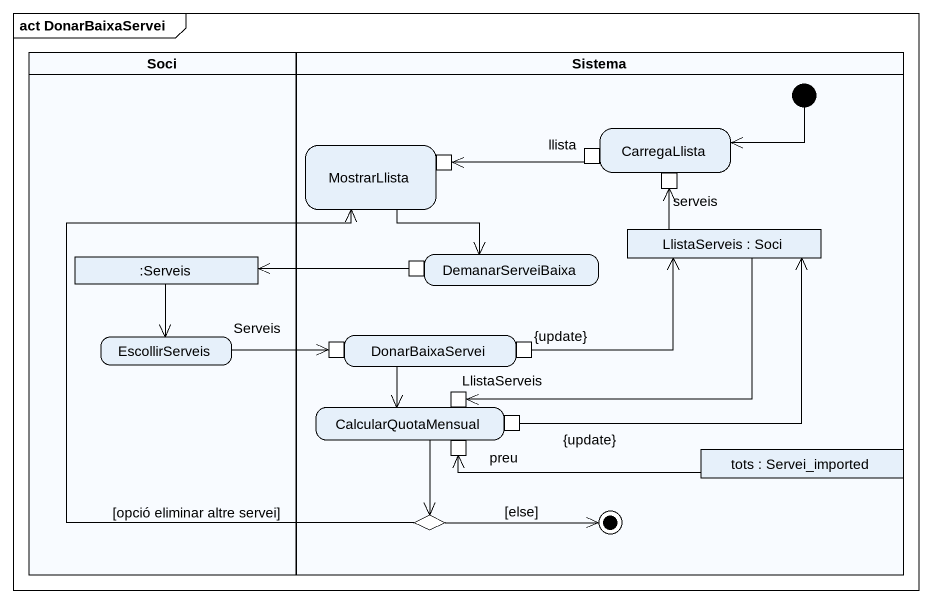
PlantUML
@startuml
mainframe act DonarBaixaServei
hide empty description
state Soci <<partition>> {
  state ":Serveis" as Serveis <<object>>
  state EscollirServeis
}
state Sistema <<partition>> {
  state CarregaLlista {
    state llista <<outputPin>>
    state serveis <<inputPin>>
  }
  state MostrarLlista {
    state pin1 <<inputPin>>
  }
  state "LlistaServeis : Soci" as LlistaServeis <<object>>
  state DemanarServeiBaixa {
    state pin2 <<outputPin>>
  }
  state DonarBaixaServei {
    state pin3 <<inputPin>>
    state "{update}" as update <<outputPin>>
  }
  state CalcularQuotaMensual {
    state "LlistaServeis" as LlistaServeis_2 <<inputPin>>
    state "{update}" as update_2 <<outputPin>>
    state preu <<inputPin>>
  }
  state "tots : Servei_imported" as tots <<object>>
  state choice1 <<choice>>
  [*] -left-> CarregaLlista
  choice1 -right-> [*] : [else]
}
MostrarLlista --> DemanarServeiBaixa
llista -left-> pin1
LlistaServeis -up-> serveis
LlistaServeis -left-> LlistaServeis_2
Serveis --> EscollirServeis
pin2 -left-> Serveis
EscollirServeis -right-> pin3 : Serveis
DonarBaixaServei --> CalcularQuotaMensual
update -right-> LlistaServeis
CalcularQuotaMensual --> choice1
update_2 -up-> LlistaServeis
tots -left-> preu
choice1 -up-> MostrarLlista : [opció eliminar altre servei]
@enduml
